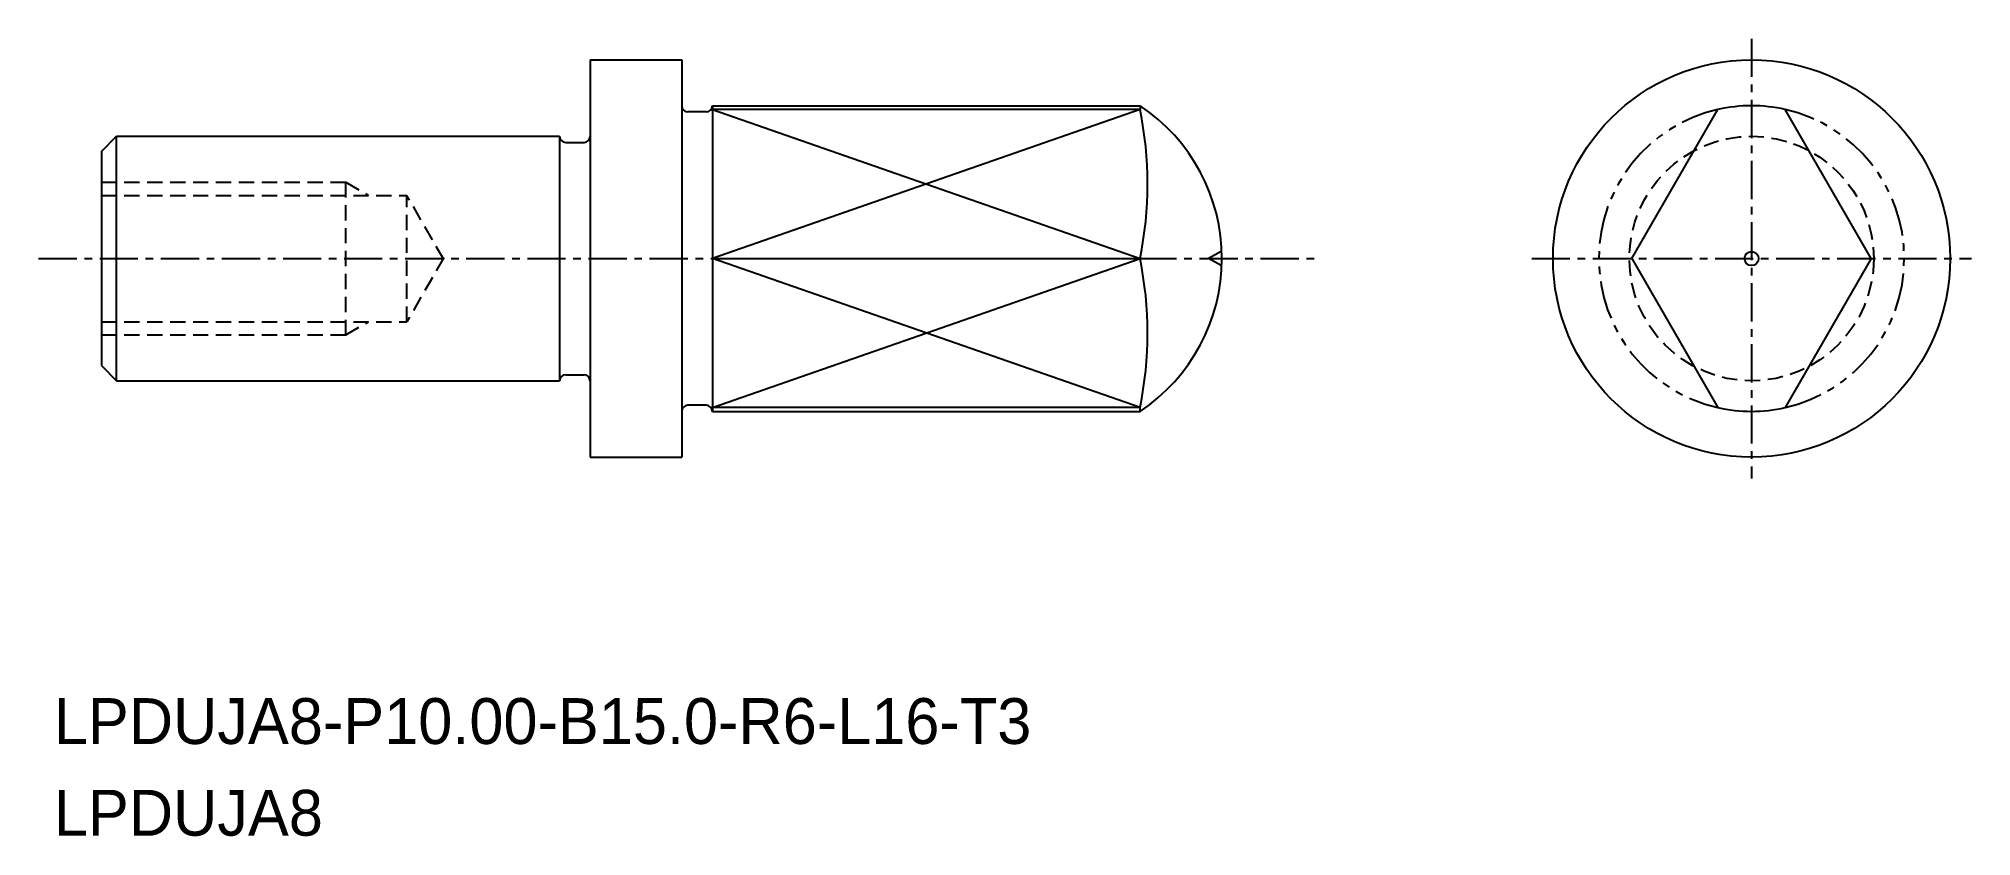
# Model space of a CAD drawing. Extents: x -1874.6 to -1811.4, y -697.6 to -671.5.
import ezdxf

# ---------------------------------------------------------------- set-up
doc = ezdxf.new("R2010")
doc.units = 0
for name, pattern in [('CENTER', [2, 1.25, -0.25, 0.25, -0.25]), ('DASHED', [0.75, 0.5, -0.25]), ('PHANTOM', [2.5, 1.25, -0.25, 0.25, -0.25, 0.25, -0.25])]:
    doc.linetypes.add(name, pattern=pattern)
doc.layers.get('0').update_dxf_attribs({"linetype": 'CONTINUOUS'})
doc.layers.add('CENTER', color=1, linetype='CENTER')

msp = doc.modelspace()

# ---------------------------------------------------------------- linework, layer by layer
at = {"color": 7, "linetype": 'CONTINUOUS'}
for p, q in [((-1856.597, -672.198), (-1856.597, -685.198)), ((-1856.597, -672.198), (-1853.597, -672.198)), ((-1852.597, -673.698), (-1838.597, -673.698)), ((-1852.597, -673.698), (-1852.597, -683.698)), ((-1852.797, -673.898), (-1853.397, -673.898)), ((-1822.494, -678.698), (-1819.678, -673.82)), ((-1814.662, -678.698), (-1817.478, -673.82)), ((-1872.597, -675.198), (-1872.097, -674.698)), ((-1872.097, -674.698), (-1857.597, -674.698)), ((-1872.097, -682.698), (-1872.097, -674.698)), ((-1857.597, -674.698), (-1857.597, -682.698)), ((-1857.397, -674.898), (-1856.797, -674.898)), ((-1872.597, -675.198), (-1872.597, -682.198)), ((-1852.597, -678.698), (-1838.597, -678.698)), ((-1822.494, -678.698), (-1819.678, -683.575)), ((-1814.662, -678.698), (-1817.478, -683.575)), ((-1872.597, -682.198), (-1872.097, -682.698)), ((-1857.397, -682.498), (-1856.797, -682.498)), ((-1872.097, -682.698), (-1857.597, -682.698)), ((-1852.797, -683.498), (-1853.397, -683.498)), ((-1852.597, -683.698), (-1838.597, -683.698)), ((-1856.597, -685.198), (-1853.597, -685.198))]:
    msp.add_line(p, q, dxfattribs=at)
at = {"linetype": 'CONTINUOUS'}
for p, q in [((-1853.597, -672.198), (-1853.597, -685.198)), ((-1838.597, -673.698), (-1838.597, -673.82)), ((-1838.597, -673.82), (-1852.597, -673.82)), ((-1838.597, -683.575), (-1852.597, -683.575)), ((-1838.597, -683.698), (-1838.597, -683.575))]:
    msp.add_line(p, q, dxfattribs=at)
at = {"color": 3, "linetype": 'CONTINUOUS'}
for p, q in [((-1852.597, -673.82), (-1838.597, -678.698)), ((-1838.597, -673.82), (-1852.597, -678.698)), ((-1838.597, -683.575), (-1852.597, -678.698)), ((-1852.597, -683.575), (-1838.597, -678.698))]:
    msp.add_line(p, q, dxfattribs=at)
at = {"color": 3, "linetype": 'DASHED'}
for p, q in [((-1872.597, -676.198), (-1864.597, -676.198)), ((-1864.597, -676.198), (-1863.848, -676.631)), ((-1864.597, -681.198), (-1864.597, -676.198)), ((-1872.597, -676.631), (-1862.597, -676.631)), ((-1861.385, -678.731), (-1862.597, -676.631)), ((-1862.597, -680.765), (-1862.597, -676.631)), ((-1861.385, -678.665), (-1862.597, -680.765)), ((-1872.597, -680.765), (-1862.597, -680.765)), ((-1872.597, -681.198), (-1864.597, -681.198)), ((-1864.597, -681.198), (-1863.848, -680.765))]:
    msp.add_line(p, q, dxfattribs=at)
at = {"color": 3}
for p in [(-1835.944, -678.467), (-1835.944, -678.928)]:
    msp.add_line(p, (-1836.351, -678.698), dxfattribs=at)
at = {"linetype": 'CONTINUOUS'}
msp.add_circle((-1818.578, -678.698), 6.5, dxfattribs=at)
at = {"color": 3, "linetype": 'DASHED'}
msp.add_circle((-1818.578, -678.698), 4, dxfattribs=at)
msp.add_circle((-1818.578, -678.698), 0.23)
at = {"color": 7, "linetype": 'CONTINUOUS'}
for centre, start, end in [((-1853.397, -673.698), 180, 270), ((-1852.797, -673.698), 270, 0), ((-1857.397, -674.698), 180, 270), ((-1856.797, -674.698), 270, 0), ((-1857.397, -682.698), 90, 180), ((-1856.797, -682.698), 0, 90), ((-1853.397, -683.698), 90, 180), ((-1852.797, -683.698), 0, 90)]:
    msp.add_arc(centre, 0.2, start, end, dxfattribs=at)
at = {"linetype": 'CONTINUOUS'}
for centre, radius, start, end in [((-1841.914, -678.698), 6, 303.55731, 56.44269), ((-1850.438, -676.259), 12.089, 348.36133, 11.63867), ((-1850.438, -681.136), 12.089, 348.36143, 11.63878)]:
    msp.add_arc(centre, radius, start, end, dxfattribs=at)
for start, end in [(77.29097, 102.70903), (257.29097, 282.70903)]:
    msp.add_arc((-1818.578, -678.698), 5, start, end)
at = {"color": 3, "linetype": 'PHANTOM'}
for start, end in [(102.70903, 257.29097), (282.70903, 77.29097)]:
    msp.add_arc((-1818.578, -678.698), 5, start, end, dxfattribs=at)
at = {"color": 7, "linetype": 'CONTINUOUS'}
msp.add_point((-1872.597, -678.698), dxfattribs=at)
at = {"layer": 'CENTER', "color": 1, "linetype": 'CENTER'}
for p, q in [((-1818.578, -671.504), (-1818.578, -685.892)), ((-1874.65, -678.698), (-1832.785, -678.698)), ((-1825.772, -678.698), (-1811.384, -678.698))]:
    msp.add_line(p, q, dxfattribs=at)

# ---------------------------------------------------------------- texts
for s, p in [('LPDUJA8-P10.00-B15.0-R6-L16-T3', (-1874.152, -694.58)), ('LPDUJA8', (-1874.152, -697.58))]:
    msp.add_text(s, height=1.5).set_placement(p)

doc.saveas('drawing.dxf')
